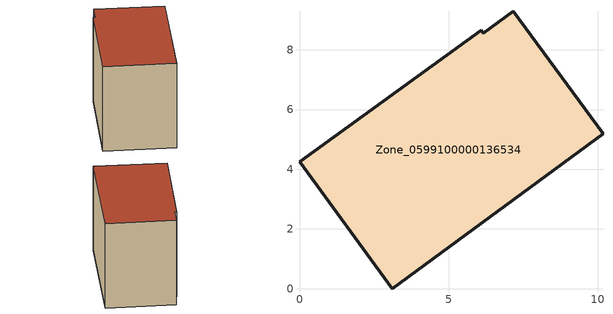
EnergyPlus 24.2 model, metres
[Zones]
Zone_0599100000136534
 floor ground (C_G): 3.1,0 0,4.25 6.09,8.66 6.16,8.56 7.17,9.29 10.17,5.19 z0
 wall outside (C_F): 10.17,5.19 7.17,9.29 6.16,8.56 6.09,8.66 0,4.25 3.1,0 10.17,5.19 z0:6.79
 roof outside (C_R): 0,4.25 3.1,0 10.17,5.19 7.17,9.29 6.16,8.56 6.09,8.66 z6.79
[BUILDING]
Pand.0599100000136534: North Axis=0; Terrain=City; Loads Convergence Tolerance Value=0.04; Temperature Convergence Tolerance Value=0.4; Solar Distribution=FullExterior; Maximum Number of Warmup Days=25; Minimum Number of Warmup Days=1
[Site:Location]
Rotterdam.The.Hague.AP_ZH_NLD Design_Conditions: Latitude=51.96; Longitude=4.45; Time Zone=1; Elevation=-4.5
[SITE:GROUNDTEMPERATURE:BUILDINGSURFACE]
18, 18, 18, 18, 18, 18, 18, 18, 18, 18, 18, 18
[MATERIAL] Thermal Absorptance=0.9; Solar Absorptance=0.7; Visible Absorptance=0.7
Name | Roughness | Thickness | Conductivity | Density | Specific Heat
G.TC.1946 | MediumSmooth | 0.15 | 1 | 540 | 1210
F.TC.1946 | Rough | 0.3 | 0.857143 | 1920 | 840
R.TC.1946 | MediumRough | 0.2 | 0.909091 | 1500 | 1000
[CONSTRUCTION]
C_G: G.TC.1946
C_F: F.TC.1946
C_R: R.TC.1946
[ZONE]
Zone_0599100000136534: Type=1; Multiplier=1; Ceiling Height=Autocalculate; Volume=Autocalculate; Floor Area=autocalculate; Part of Total Floor Area=Yes
[ZONEINFILTRATION:DESIGNFLOWRATE]
Infil_Zone_0599100000136534: Zone or ZoneList or Space or SpaceList=Zone_0599100000136534; Schedule=AlwaysOn; Design Flow Rate Calculation Method=Flow/Area; Flow Rate per Floor Area=0.003; Constant Term Coefficient=1; Temperature Term Coefficient=0; Velocity Term Coefficient=0; Velocity Squared Term Coefficient=0
[HVACTEMPLATE:ZONE:IDEALLOADSAIRSYSTEM]
Zone_0599100000136534: Maximum Heating Supply Air Temperature=50; Minimum Cooling Supply Air Temperature=13; Maximum Heating Supply Air Humidity Ratio=0.0156; Minimum Cooling Supply Air Humidity Ratio=0.0077; Heating Limit=NoLimit; Cooling Limit=NoLimit; Dehumidification Control Type=ConstantSensibleHeatRatio; Cooling Sensible Heat Ratio=0.7; Dehumidification Setpoint=60; Humidification Control Type=None; Humidification Setpoint=30; Outdoor Air Method=None; Outdoor Air Flow Rate per Person=0.00944; Outdoor Air Flow Rate per Zone Floor Area=0; Outdoor Air Flow Rate per Zone=0; Demand Controlled Ventilation Type=None; Outdoor Air Economizer Type=NoEconomizer; Heat Recovery Type=None; Sensible Heat Recovery Effectiveness=0.7; Latent Heat Recovery Effectiveness=0.65
[ZONECONTROL:THERMOSTAT]
ThermostatControl_Zone_0599100000136534: Zone or ZoneList=Zone_0599100000136534; Control Type Schedule=DualSetpointControlType; Control 1=Thermostat_Zone_0599100000136534; Temperature Difference Between Cutout And Setpoint=0
[THERMOSTATSETPOINT:DUALSETPOINT]
Thermostat_Zone_0599100000136534: Heating Setpoint Temperature Schedule=HeatingSetpoint_Zone_0599100000136534; Cooling Setpoint Temperature Schedule=CoolingSetpoint_Zone_0599100000136534
[SCHEDULE:COMPACT]
HeatingSetpoint_Zone_0599100000136534: Through: 12/31, For: AllDays, Until: 24:00, 21
CoolingSetpoint_Zone_0599100000136534: Through: 12/31, For: AllDays, Until: 24:00, 24
DualSetpointControlType: Through: 12/31, For: AllDays, Until: 24:00, 4
AlwaysOn: Through: 12/31, For: AllDays, Until: 24:00, 1
